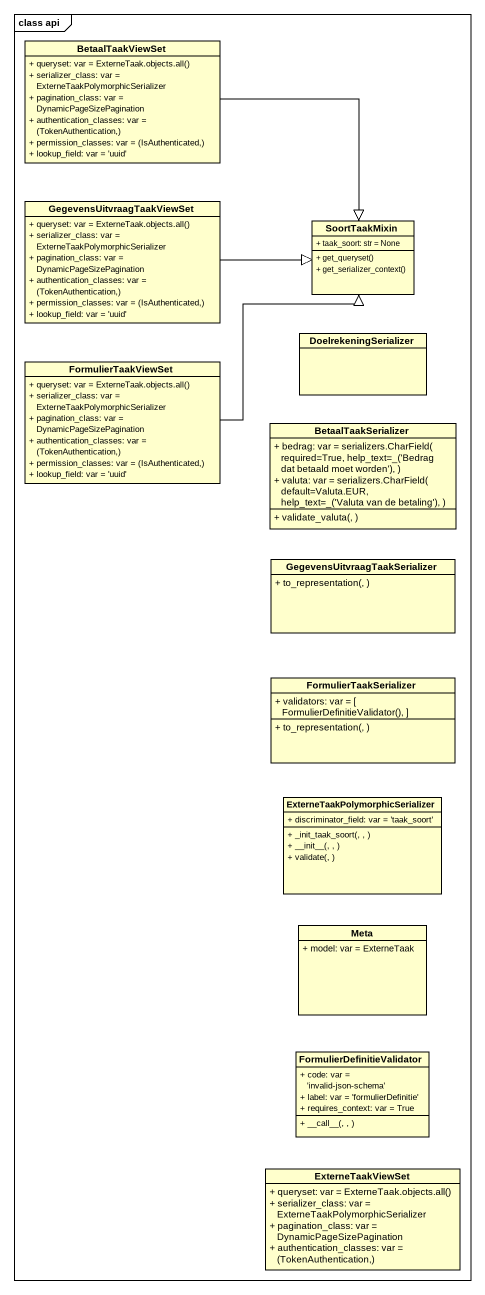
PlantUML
@startuml
mainframe class api
hide circle
hide empty members
skinparam classAttributeIconSize 0
class BetaalTaakViewSet {
  {field} + queryset: var = ExterneTaak.objects.all()
  + serializer_class: var = ExterneTaakPolymorphicSerializer
  + pagination_class: var = DynamicPageSizePagination
  {field} + authentication_classes: var = (TokenAuthentication,)
  {field} + permission_classes: var = (IsAuthenticated,)
  + lookup_field: var = 'uuid'
}
class GegevensUitvraagTaakViewSet {
  {field} + queryset: var = ExterneTaak.objects.all()
  + serializer_class: var = ExterneTaakPolymorphicSerializer
  + pagination_class: var = DynamicPageSizePagination
  {field} + authentication_classes: var = (TokenAuthentication,)
  {field} + permission_classes: var = (IsAuthenticated,)
  + lookup_field: var = 'uuid'
}
class SoortTaakMixin {
  + taak_soort: str = None
  + get_queryset()
  + get_serializer_context()
}
class DoelrekeningSerializer
class FormulierTaakViewSet {
  {field} + queryset: var = ExterneTaak.objects.all()
  + serializer_class: var = ExterneTaakPolymorphicSerializer
  + pagination_class: var = DynamicPageSizePagination
  {field} + authentication_classes: var = (TokenAuthentication,)
  {field} + permission_classes: var = (IsAuthenticated,)
  + lookup_field: var = 'uuid'
}
class BetaalTaakSerializer {
  {field} + bedrag: var = serializers.CharField( required=True, help_text=_('Bedrag dat betaald moet worden'), )
  {field} + valuta: var = serializers.CharField( default=Valuta.EUR, help_text=_('Valuta van de betaling'), )
  + validate_valuta(, )
}
class "GegevensUitvraagTaakSerializer" as GegevensUitvraagTaakSerializ {
  + to_representation(, )
}
class FormulierTaakSerializer {
  {field} + validators: var = [ FormulierDefinitieValidator(), ]
  + to_representation(, )
}
class "ExterneTaakPolymorphicSerializer" as ExterneTaakPolymorphicSerial {
  + discriminator_field: var = 'taak_soort'
  + _init_taak_soort(, , )
  + ~__init~__(, , )
  + validate(, )
}
class Meta {
  + model: var = ExterneTaak
}
class FormulierDefinitieValidator {
  + code: var = 'invalid-json-schema'
  + label: var = 'formulierDefinitie'
  + requires_context: var = True
  + ~__call~__(, , )
}
class ExterneTaakViewSet {
  {field} + queryset: var = ExterneTaak.objects.all()
  + serializer_class: var = ExterneTaakPolymorphicSerializer
  + pagination_class: var = DynamicPageSizePagination
  {field} + authentication_classes: var = (TokenAuthentication,)
}
BetaalTaakViewSet --|> SoortTaakMixin
GegevensUitvraagTaakViewSet -right-|> SoortTaakMixin
FormulierTaakViewSet -up-|> SoortTaakMixin
@enduml
